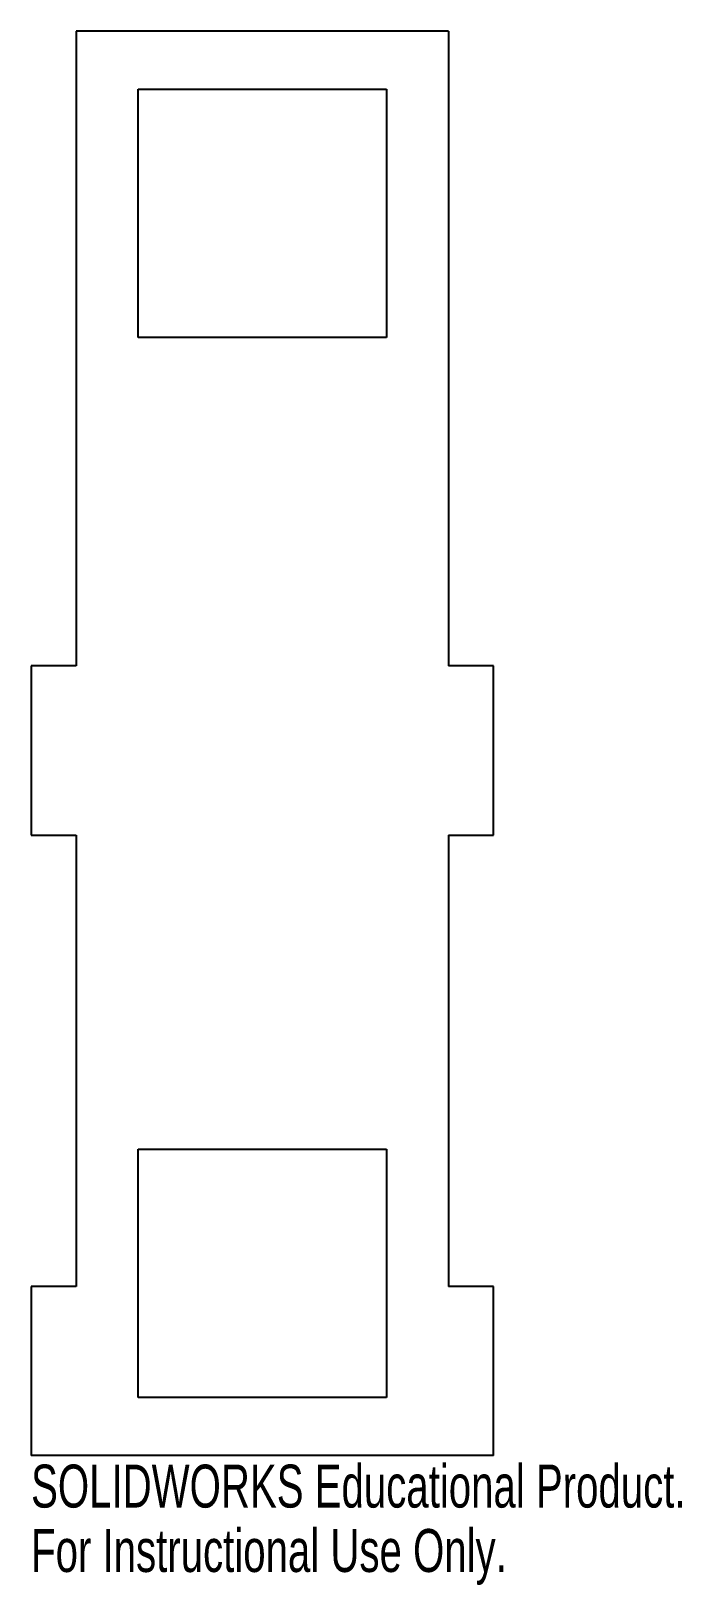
# Model space of a CAD drawing. Header units: inches. Extents: x -0.72 to 2.16, y -16.68 to -9.8.
import ezdxf

# ---------------------------------------------------------------- set-up
doc = ezdxf.new("R2010")
doc.units = ezdxf.units.IN
doc.header["$MEASUREMENT"] = 0
doc.styles.add('SLDTEXTSTYLE0', font='TXT', dxfattribs={"width": 0.7})

msp = doc.modelspace()

# ---------------------------------------------------------------- linework, layer by layer
at = {"color": 7, "linetype": 'Continuous', "lineweight": 25}
for p, q in [((1.125, -9.797), (-0.525, -9.797)), ((-0.525, -9.797), (-0.525, -12.6104)), ((1.125, -9.797), (1.125, -12.6104)), ((-0.25, -11.1545), (-0.25, -10.0545)), ((-0.25, -10.0545), (0.85, -10.0545)), ((0.85, -10.0545), (0.85, -11.1545)), ((0.85, -11.1545), (-0.25, -11.1545)), ((-0.525, -12.6104), (-0.725, -12.6104)), ((-0.725, -12.6104), (-0.725, -13.3604)), ((1.325, -12.6104), (1.125, -12.6104)), ((1.325, -13.3604), (1.325, -12.6104)), ((-0.725, -13.3604), (-0.525, -13.3604)), ((-0.525, -13.3604), (-0.525, -15.3604)), ((1.125, -13.3604), (1.125, -15.3604)), ((1.125, -13.3604), (1.325, -13.3604)), ((-0.25, -15.8529), (-0.25, -14.7529)), ((-0.25, -14.7529), (0.85, -14.7529)), ((0.85, -14.7529), (0.85, -15.8529)), ((-0.525, -15.3604), (-0.725, -15.3604)), ((-0.725, -15.3604), (-0.725, -16.1104)), ((1.325, -15.3604), (1.125, -15.3604)), ((1.325, -16.1104), (1.325, -15.3604)), ((0.85, -15.8529), (-0.25, -15.8529)), ((1.325, -16.1104), (-0.725, -16.1104))]:
    msp.add_line(p, q, dxfattribs=at)

# ---------------------------------------------------------------- texts
at = {"color": 7, "linetype": 'Continuous', "char_height": 0.1903, "attachment_point": 1, "style": 'SLDTEXTSTYLE0'}
for s, insert in [('SOLIDWORKS Educational Product.', (-0.725, -16.1506)), ('For Instructional Use Only.', (-0.725, -16.436))]:
    msp.add_mtext(s, dxfattribs=dict(at, insert=insert))

doc.saveas('drawing.dxf')
